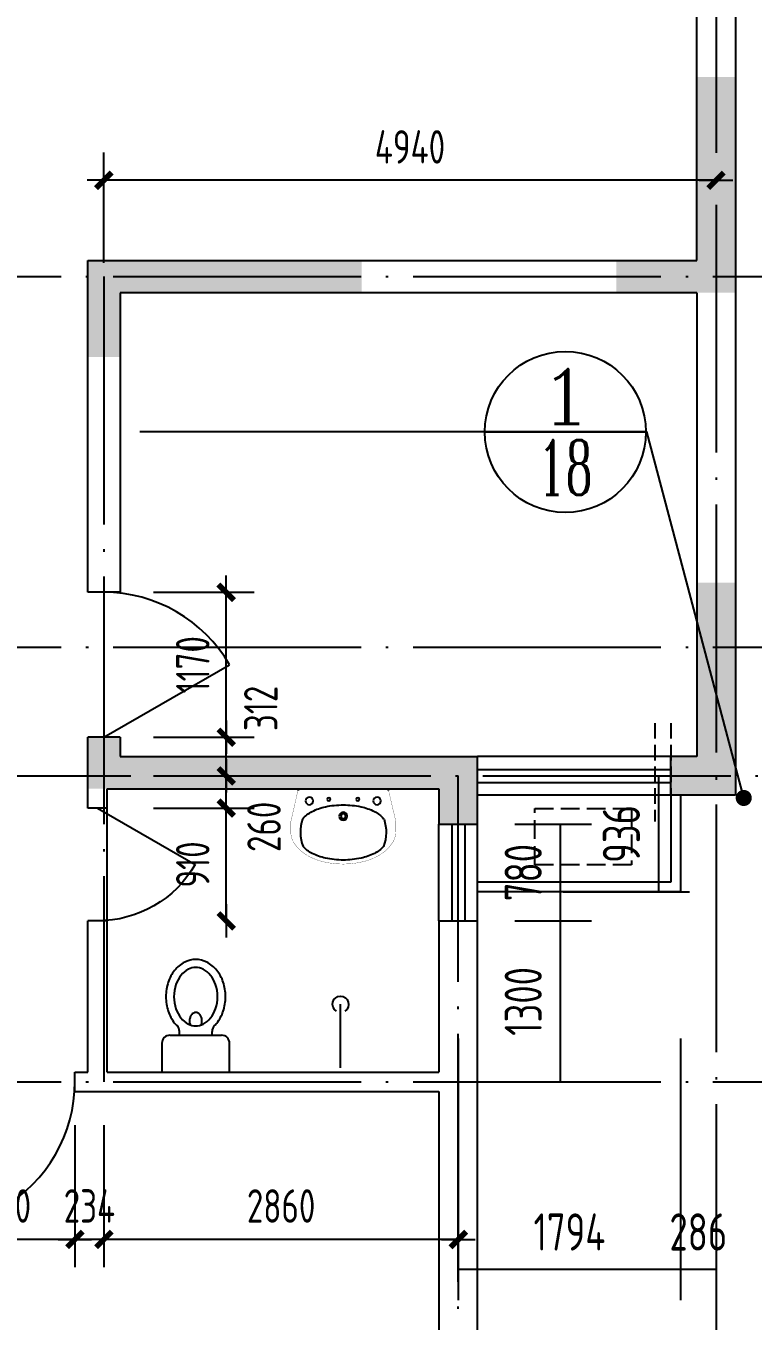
# Model space of a CAD drawing. Extents: x -726032 to 135930, y -151624 to 587044.
# Drawn here: x -441467 to -435598, y 466477 to 476930 of the extents above; entities that cross this region are included whole.
import ezdxf
from ezdxf.enums import TextEntityAlignment as Align

# ---------------------------------------------------------------- set-up
doc = ezdxf.new("R2010")
doc.units = 0
doc.header["$LTSCALE"] = 1000
doc.header["$MEASUREMENT"] = 0
doc.linetypes.add('DASH', pattern=[0.35, 0.25, -0.1])
doc.linetypes.add('DOTE', pattern=[2.42, 2, -0.2, 0.02, -0.2])
doc.layers.get('0').update_dxf_attribs({"linetype": 'CONTINUOUS'})
doc.layers.get('DEFPOINTS').update_dxf_attribs({"color": 1, "linetype": 'CONTINUOUS'})
for name, color, linetype in [('COLUMN', 170, 'CONTINUOUS'), ('DOTE', 8, 'DOTE'), ('GROUND', 45, 'CONTINUOUS'), ('LVTRY', 6, 'CONTINUOUS'), ('PUB_DIM', 245, 'CONTINUOUS'), ('ROOF', 4, 'CONTINUOUS'), ('WALL', 255, 'CONTINUOUS'), ('WINDOW', 155, 'CONTINUOUS'), ('WINDOW_TEXT', 7, 'CONTINUOUS'), ('引线', 213, 'CONTINUOUS'), ('空调', 245, 'CONTINUOUS')]:
    doc.layers.add(name, color=color, linetype=linetype)
doc.styles.add('COMP', font='COMPLEX', dxfattribs={"bigfont": 'hztxt'})
doc.styles.add('DIM_FONT', font='isocp.shx', dxfattribs={"width": 0.8})
doc.styles.add('SIMPLEX', font='SIMPLEX.SHX')
doc.dimstyles.new('DIMA', dxfattribs={"dimtxt": 300, "dimasz": 1, "dimexe": 250, "dimexo": 300, "dimgap": 150, "dimtad": 1, "dimdec": 0, "dimzin": 0, "dimdsep": 46, "dimtxsty": 'DIM_FONT', "dimcen": 0.09, "dimse1": 1, "dimclrt": 142, "dimadec": 0, "dimazin": 0, "dimtfac": 1, "dimtdec": 0, "dimtix": 1, "dimtmove": 2, "dimatfit": 3, "dimfxl": 1, "dimtolj": 1, "dimtzin": 0, "dimarcsym": 0})
doc.dimstyles.new('DIMB', dxfattribs={"dimtxt": 300, "dimasz": 1, "dimexe": 250, "dimexo": 300, "dimgap": 150, "dimtad": 1, "dimdec": 0, "dimzin": 0, "dimdsep": 46, "dimtxsty": 'DIM_FONT', "dimcen": 0.09, "dimse2": 1, "dimclrt": 142, "dimadec": 0, "dimazin": 0, "dimtfac": 1, "dimtdec": 0, "dimtix": 1, "dimtmove": 2, "dimatfit": 3, "dimfxl": 1, "dimtolj": 1, "dimtzin": 0, "dimarcsym": 0})
doc.dimstyles.new('DIMN', dxfattribs={"dimtxt": 300, "dimasz": 1, "dimexe": 250, "dimexo": 300, "dimgap": 150, "dimtad": 1, "dimdec": 0, "dimzin": 0, "dimdsep": 46, "dimtxsty": 'DIM_FONT', "dimcen": 0.09, "dimclrt": 142, "dimadec": 0, "dimazin": 0, "dimtfac": 1, "dimtdec": 0, "dimtix": 1, "dimtmove": 2, "dimatfit": 3, "dimfxl": 1, "dimtolj": 1, "dimtzin": 0, "dimarcsym": 0})

# ---------------------------------------------------------------- blocks, each defined once
blk = doc.blocks.new('_LV5')
for p, q in [((210.1, 0), (-210.1, 0)), ((-210.1, 0), (-210.1, -180)), ((210.1, -180), (210.1, 0)), ((160.1, -230), (-160.1, -230)), ((-101.4, -230), (-101.4, -254.3)), ((101.4, -230), (101.4, -254.1))]:
    blk.add_line(p, q)
blk.add_lwpolyline([(-135.1, -469.4, 0.080312), (-123, -544.2, 0.089014), (-91.8, -601.5, 0.104918), (-45.6, -639.3, 0.119812), (0.1, -650.4, 0.119812), (45.8, -639.3, 0.104918), (92, -601.5, 0.089014), (123.2, -544.2, 0.080312), (135.3, -469.4, 0.080312), (123.2, -394.6, 0.089014), (92, -337.3, 0.104918), (45.8, -299.5, 0.119812), (0.1, -288.4, 0.119812), (-45.6, -299.5, 0.104918), (-91.8, -337.3, 0.089014), (-123, -394.6, 0.080312)], format="xyb", close=True)
for points in [[(-38.7, -318.5, 0.073567), (-35.6, -339.5, 0.084454), (-27.4, -356, 0.10642), (-14.1, -367.8, 0.129709), (0, -371.5, 0.129709), (14.1, -367.8, 0.10642), (27.4, -356, 0.084454), (35.6, -339.5, 0.073567), (38.7, -318.5, 0.073567), (35.6, -297.5, 0.014016), (34.7, -294.6, 0.10642)], [(-34.7, -294.7, 0.013578), (-35.6, -297.5, 0.073567), (-38.7, -318.5, 0.073567)]]:
    blk.add_lwpolyline(points, format="xyb")
for centre, radius, start, end in [((-160.1, -180), 50, 180, 270), ((160.1, -180), 50, 270, 0), ((52.2, -452.8), 234.6, 141.28635, 161.63333), ((20.4, -427.3), 193.8, 134.81437, 141.28635), ((-151.4, -254.3), 50, 314.81437, 0), ((151.4, -254.1), 50, 180, 225.25549), ((-20.2, -427.3), 193.8, 38.71365, 45.25549), ((-52, -452.8), 234.6, 18.36667, 38.71365), ((102.3, -469.4), 287.4, 161.63333, 180), ((-102.1, -469.4), 287.4, 0, 18.36667), ((102.3, -469.4), 287.4, 180, 198.36667), ((-102.1, -469.4), 287.4, 341.63333, 0), ((52.2, -486), 234.6, 198.36667, 218.71365), ((-52, -486), 234.6, 321.28635, 341.63333), ((20.4, -511.6), 193.8, 218.71365, 242.67141), ((-20.2, -511.6), 193.8, 297.32859, 321.28635), ((0.1, -550.8), 149.6, 242.67141, 270), ((0.1, -550.8), 149.6, 270, 297.32859)]:
    blk.add_arc(centre, radius, start, end)
blk = doc.blocks.new('*D2487')
at = {"layer": 'DEFPOINTS', "color": 0, "transparency": 16777216}
for p in [(-437821, 469707), (-437153, 469707), (-437821, 468407)]:
    blk.add_point(p, dxfattribs=at)
at = {"layer": 'PUB_DIM', "color": 0, "lineweight": -2, "transparency": 16777216}
for p, q in [((-437521, 469707), (-436903, 469707)), ((-437153, 468408), (-437153, 469706))]:
    blk.add_line(p, q, dxfattribs=at)
at = {"layer": 'PUB_DIM', "color": 0, "transparency": 16777216}
for points in [[(-437153, 469706), (-437152, 469706), (-437153, 469707)], [(-437153, 468408), (-437152, 468408), (-437153, 468407)]]:
    blk.add_solid(points, dxfattribs=at)
at = {"layer": 'PUB_DIM', "color": 142, "transparency": 16777216, "insert": (-437453, 469057), "char_height": 300, "attachment_point": 5, "rotation": 90, "style": 'DIM_FONT'}
blk.add_mtext('\\A1;1300', dxfattribs=at)
blk = doc.blocks.new('*D3785')
at = {"layer": 'DEFPOINTS', "color": 0, "transparency": 16777216}
for p in [(-436183, 469058), (-435897, 469058), (-435897, 466896)]:
    blk.add_point(p, dxfattribs=at)
at = {"layer": 'PUB_DIM', "color": 0, "lineweight": -2, "transparency": 16777216}
for p, q in [((-436183, 468758), (-436183, 466646)), ((-436184, 466896), (-436185, 466896)), ((-436183, 466896), (-435897, 466896)), ((-435896, 466896), (-435895, 466896))]:
    blk.add_line(p, q, dxfattribs=at)
at = {"layer": 'PUB_DIM', "color": 0, "transparency": 16777216}
for points in [[(-436184, 466896), (-436184, 466896), (-436183, 466896)], [(-435896, 466896), (-435896, 466896), (-435897, 466896)]]:
    blk.add_solid(points, dxfattribs=at)
at = {"layer": 'PUB_DIM', "color": 142, "transparency": 16777216, "insert": (-436040, 467196), "char_height": 300, "attachment_point": 5, "style": 'DIM_FONT'}
blk.add_mtext('\\A1;286', dxfattribs=at)
blk = doc.blocks.new('_DIMX')
blk.add_line((-150, 0), (150, 0))
at = {"const_width": 50}
blk.add_lwpolyline([(-70, -70), (70, 70)], dxfattribs=at)
blk = doc.blocks.new('*D2490')
at = {"layer": 'DEFPOINTS', "color": 0, "transparency": 16777216}
for p in [(-440837, 468329), (-437977, 468329), (-440837, 467136)]:
    blk.add_point(p, dxfattribs=at)
at = {"layer": 'PUB_DIM', "color": 0, "lineweight": -2, "transparency": 16777216}
for p, q in [((-440837, 468059), (-440837, 466911)), ((-437978, 467136), (-440836, 467136))]:
    blk.add_line(p, q, dxfattribs=at)
at = {"layer": 'PUB_DIM', "color": 0, "lineweight": -2, "transparency": 16777216, "xscale": 0.9, "yscale": 0.9, "zscale": 0.9, "rotation": 180}
blk.add_blockref('_DIMX', (-440837, 467136), dxfattribs=at)
at = {"layer": 'PUB_DIM', "color": 0, "lineweight": -2, "transparency": 16777216, "xscale": 0.9, "yscale": 0.9, "zscale": 0.9}
blk.add_blockref('_DIMX', (-437977, 467136), dxfattribs=at)
at = {"layer": 'PUB_DIM', "color": 142, "transparency": 16777216, "insert": (-439407, 467406), "char_height": 270, "attachment_point": 5, "style": 'DIM_FONT'}
blk.add_mtext('\\A1;2860', dxfattribs=at)
blk = doc.blocks.new('_LV10')
blk.add_line((0, -37), (0, -432))
blk.add_arc((0, -432), 50, 121.03319, 58.96681)
blk = doc.blocks.new('*D2492')
at = {"layer": 'DEFPOINTS', "color": 0, "transparency": 16777216}
for p in [(-441071, 468329), (-440837, 468329), (-441071, 467136)]:
    blk.add_point(p, dxfattribs=at)
at = {"layer": 'PUB_DIM', "color": 0, "lineweight": -2, "transparency": 16777216}
for p, q in [((-441071, 468059), (-441071, 466911)), ((-441072, 467136), (-441073, 467136)), ((-440837, 467136), (-441071, 467136)), ((-440836, 467136), (-440835, 467136))]:
    blk.add_line(p, q, dxfattribs=at)
at = {"layer": 'PUB_DIM', "color": 0, "lineweight": -2, "transparency": 16777216, "xscale": 0.9, "yscale": 0.9, "zscale": 0.9}
blk.add_blockref('_DIMX', (-441071, 467136), dxfattribs=at)
at = {"layer": 'PUB_DIM', "color": 0, "lineweight": -2, "transparency": 16777216, "xscale": 0.9, "yscale": 0.9, "zscale": 0.9, "rotation": 180}
blk.add_blockref('_DIMX', (-440837, 467136), dxfattribs=at)
at = {"layer": 'PUB_DIM', "color": 142, "transparency": 16777216, "insert": (-440954, 467406), "char_height": 270, "attachment_point": 5, "style": 'DIM_FONT'}
blk.add_mtext('\\A1;234', dxfattribs=at)
blk = doc.blocks.new('*D2493')
at = {"layer": 'DEFPOINTS', "color": 0, "transparency": 16777216}
for p in [(-442241, 468329), (-441071, 468329), (-442241, 467136)]:
    blk.add_point(p, dxfattribs=at)
at = {"layer": 'PUB_DIM', "color": 0, "lineweight": -2, "transparency": 16777216}
for p, q in [((-442241, 468059), (-442241, 466911)), ((-441072, 467136), (-442240, 467136))]:
    blk.add_line(p, q, dxfattribs=at)
at = {"layer": 'PUB_DIM', "color": 0, "lineweight": -2, "transparency": 16777216, "xscale": 0.9, "yscale": 0.9, "zscale": 0.9, "rotation": 180}
blk.add_blockref('_DIMX', (-442241, 467136), dxfattribs=at)
at = {"layer": 'PUB_DIM', "color": 0, "lineweight": -2, "transparency": 16777216, "xscale": 0.9, "yscale": 0.9, "zscale": 0.9}
blk.add_blockref('_DIMX', (-441071, 467136), dxfattribs=at)
at = {"layer": 'PUB_DIM', "color": 142, "transparency": 16777216, "insert": (-441656, 467406), "char_height": 270, "attachment_point": 5, "style": 'DIM_FONT'}
blk.add_mtext('\\A1;1170', dxfattribs=at)
blk = doc.blocks.new('_DBLK')
blk.add_line((-0.5, 0), (0, -0.866))
blk.add_arc((-0.5, 0), 1, 300, 0)
at = {"layer": 'WINDOW_TEXT', "style": 'SIMPLEX', "flags": 9}
blk.add_attdef('A', text='', height=1, dxfattribs=at).set_placement((0, 1.5), align=Align.MIDDLE)
blk = doc.blocks.new('*D1248')
at = {"layer": 'DEFPOINTS', "color": 0, "transparency": 16777216}
for p in [(-437977, 469058), (-436183, 469058), (-436183, 466896)]:
    blk.add_point(p, dxfattribs=at)
at = {"layer": 'PUB_DIM', "color": 0, "lineweight": -2, "transparency": 16777216}
for p, q in [((-437977, 468758), (-437977, 466646)), ((-436183, 468758), (-436183, 466646)), ((-437976, 466896), (-436184, 466896))]:
    blk.add_line(p, q, dxfattribs=at)
at = {"layer": 'PUB_DIM', "color": 0, "transparency": 16777216}
for points in [[(-437976, 466896), (-437976, 466896), (-437977, 466896)], [(-436184, 466896), (-436184, 466896), (-436183, 466896)]]:
    blk.add_solid(points, dxfattribs=at)
at = {"layer": 'PUB_DIM', "color": 142, "transparency": 16777216, "insert": (-437080, 467196), "char_height": 300, "attachment_point": 5, "style": 'DIM_FONT'}
blk.add_mtext('\\A1;1794', dxfattribs=at)
blk = doc.blocks.new('M_E11')
for p, q in [((-280, -10), (-280, 0)), ((280, 0), (280, -10)), ((-250.5, -188.9), (-250.5, -185.7)), ((-247.8, -182.8), (-250.2, -184.9))]:
    blk.add_line(p, q)
at = {"const_width": 1.5}
for points in [[(-280, 0), (280, 0)], [(-325.7, -199.5), (-280, -5)], [(325.7, -203.7), (280, -5)]]:
    blk.add_lwpolyline(points, dxfattribs=at)
for points in [[(253, -188.3, 0.098208), (193.2, -140.8, 0.066287), (110.4, -111.4, 0.052428), (0, -99.8, 0.052428), (-110.4, -111.4, 0.066287), (-193.2, -140.8, 0.093876), (-250.8, -185.7, 0.171377)], [(-249.5, -357.7, 0.091341), (-193.2, -401.2, 0.066287), (-110.4, -430.6, 0.052428), (0, -442.2, 0.052428), (110.4, -430.6, 0.066287), (193.2, -401.2, 0.091756), (249.7, -357.5, 0.171377)]]:
    blk.add_lwpolyline(points, format="xyb")
for points in [[(-325.7, -199.5, 0.008223), (-325.7, -203.7, 0.149285)], [(-325.7, -265.7, 0.149285), (-304.4, -336.6, 0.107079), (-230.9, -407.7, 0.075625), (-131, -450.5, 0.062436), (-0.8, -467.3, 0.062436), (129.6, -451.5, 0.075625), (229.8, -409.6, 0.107079), (303.8, -339.1, 0.149285), (325.7, -268.3, 0.005205), (325.7, -265.7, 0.086596)]]:
    blk.add_lwpolyline(points, format="xyb", dxfattribs=at)
at = {"const_width": 1.5, "flags": 128}
for points in [[(-325.7, -203.7), (-325.7, -268.3)], [(325.7, -203.7), (325.7, -268.3)]]:
    blk.add_lwpolyline(points, dxfattribs=at)
at = {"flags": 128}
for points in [[(-253, -188.3, 0.172546), (-249.7, -357.5, 0.726395)], [(253, -188.3, -0.172546), (249.7, -357.5, -0.726395)]]:
    blk.add_lwpolyline(points, format="xyb", dxfattribs=at)
for centre, radius in [((-210, -75), 24), ((-210, -75), 24), ((-210, -75), 24), ((-90, -65), 10), ((90, -65), 10), ((210, -75), 24), ((0, -170), 25), ((0, -170), 15)]:
    blk.add_circle(centre, radius)
blk.add_arc((-249.5, -185.7), 1, 131.32236, 180)
at = {"width": 0.8, "flags": 9}
for tag in ['XSIZE', 'YSIZE']:
    blk.add_attdef(tag, (0, 0), '', height=0.5, dxfattribs=at)
blk = doc.blocks.new('*D2505')
at = {"layer": 'DEFPOINTS', "color": 0, "transparency": 16777216}
for p in [(-440707, 470617), (-439850, 470617), (-440707, 469707)]:
    blk.add_point(p, dxfattribs=at)
at = {"layer": 'PUB_DIM', "color": 0, "lineweight": -2, "transparency": 16777216}
for p, q in [((-440437, 470617), (-439625, 470617)), ((-439850, 469708), (-439850, 470616))]:
    blk.add_line(p, q, dxfattribs=at)
at = {"layer": 'PUB_DIM', "color": 0, "lineweight": -2, "transparency": 16777216, "xscale": 0.9, "yscale": 0.9, "zscale": 0.9}
for p, rotation in [((-439850, 470617), 90), ((-439850, 469707), 270)]:
    blk.add_blockref('_DIMX', p, dxfattribs=dict(at, rotation=rotation))
at = {"layer": 'PUB_DIM', "color": 142, "transparency": 16777216, "insert": (-440120, 470162), "char_height": 270, "attachment_point": 5, "rotation": 90, "style": 'DIM_FONT'}
blk.add_mtext('\\A1;910', dxfattribs=at)
blk = doc.blocks.new('*D2506')
at = {"layer": 'DEFPOINTS', "color": 0, "transparency": 16777216}
for p in [(-440707, 472359), (-439850, 472359), (-440707, 471189)]:
    blk.add_point(p, dxfattribs=at)
at = {"layer": 'PUB_DIM', "color": 0, "lineweight": -2, "transparency": 16777216}
for p, q in [((-440437, 472359), (-439625, 472359)), ((-439850, 471190), (-439850, 472358))]:
    blk.add_line(p, q, dxfattribs=at)
at = {"layer": 'PUB_DIM', "color": 0, "lineweight": -2, "transparency": 16777216, "xscale": 0.9, "yscale": 0.9, "zscale": 0.9}
for p, rotation in [((-439850, 472359), 90), ((-439850, 471189), 270)]:
    blk.add_blockref('_DIMX', p, dxfattribs=dict(at, rotation=rotation))
at = {"layer": 'PUB_DIM', "color": 142, "transparency": 16777216, "insert": (-440120, 471774), "char_height": 270, "attachment_point": 5, "rotation": 90, "style": 'DIM_FONT'}
blk.add_mtext('\\A1;1170', dxfattribs=at)
blk = doc.blocks.new('*D2507')
at = {"layer": 'DEFPOINTS', "color": 0, "transparency": 16777216}
for p in [(-440707, 470877), (-439850, 470877), (-440707, 470617)]:
    blk.add_point(p, dxfattribs=at)
at = {"layer": 'PUB_DIM', "color": 0, "lineweight": -2, "transparency": 16777216}
for p, q in [((-440437, 470877), (-439625, 470877)), ((-439850, 470878), (-439850, 470879)), ((-439850, 470617), (-439850, 470877)), ((-439850, 470616), (-439850, 470615))]:
    blk.add_line(p, q, dxfattribs=at)
at = {"layer": 'PUB_DIM', "color": 0, "lineweight": -2, "transparency": 16777216, "xscale": 0.9, "yscale": 0.9, "zscale": 0.9}
for p, rotation in [((-439850, 470877), 270), ((-439850, 470617), 90)]:
    blk.add_blockref('_DIMX', p, dxfattribs=dict(at, rotation=rotation))
at = {"layer": 'PUB_DIM', "color": 142, "transparency": 16777216, "insert": (-439545, 470466), "char_height": 270, "attachment_point": 5, "rotation": 90, "style": 'DIM_FONT'}
blk.add_mtext('\\A1;260', dxfattribs=at)
blk = doc.blocks.new('*D2508')
at = {"layer": 'DEFPOINTS', "color": 0, "transparency": 16777216}
for p in [(-440707, 471189), (-439850, 471189), (-440707, 470877)]:
    blk.add_point(p, dxfattribs=at)
at = {"layer": 'PUB_DIM', "color": 0, "lineweight": -2, "transparency": 16777216}
for p, q in [((-440437, 471189), (-439625, 471189)), ((-439850, 470878), (-439850, 471188))]:
    blk.add_line(p, q, dxfattribs=at)
at = {"layer": 'PUB_DIM', "color": 0, "lineweight": -2, "transparency": 16777216, "xscale": 0.9, "yscale": 0.9, "zscale": 0.9}
for p, rotation in [((-439850, 471189), 90), ((-439850, 470877), 270)]:
    blk.add_blockref('_DIMX', p, dxfattribs=dict(at, rotation=rotation))
at = {"layer": 'PUB_DIM', "color": 142, "transparency": 16777216, "insert": (-439571, 471422), "char_height": 270, "attachment_point": 5, "rotation": 90, "style": 'DIM_FONT'}
blk.add_mtext('\\A1;312', dxfattribs=at)
blk = doc.blocks.new('_WBLK')
for p, q in [((-0.5, 0.5), (0.5, 0.5)), ((0.5, 0.1667), (-0.5, 0.1667)), ((0.5, -0.1667), (-0.5, -0.1667)), ((-0.5, -0.5), (0.5, -0.5))]:
    blk.add_line(p, q)
at = {"layer": 'WINDOW_TEXT', "style": 'SIMPLEX', "flags": 9}
blk.add_attdef('A', text='', height=1, dxfattribs=at).set_placement((0, 1.5), align=Align.MIDDLE)
blk = doc.blocks.new('*D2518')
at = {"layer": 'DEFPOINTS', "color": 0, "transparency": 16777216}
for p in [(-440837, 475684), (-440837, 474747), (-435897, 474747)]:
    blk.add_point(p, dxfattribs=at)
at = {"layer": 'PUB_DIM', "color": 0, "lineweight": -2, "transparency": 16777216}
for p, q in [((-440837, 475017), (-440837, 475909)), ((-435898, 475684), (-440836, 475684))]:
    blk.add_line(p, q, dxfattribs=at)
at = {"layer": 'PUB_DIM', "color": 0, "lineweight": -2, "transparency": 16777216, "xscale": 0.9, "yscale": 0.9, "zscale": 0.9, "rotation": 180}
blk.add_blockref('_DIMX', (-440837, 475684), dxfattribs=at)
at = {"layer": 'PUB_DIM', "color": 0, "lineweight": -2, "transparency": 16777216, "xscale": 0.9, "yscale": 0.9, "zscale": 0.9}
blk.add_blockref('_DIMX', (-435897, 475684), dxfattribs=at)
at = {"layer": 'PUB_DIM', "color": 142, "transparency": 16777216, "insert": (-438367, 475954), "char_height": 270, "attachment_point": 5, "style": 'DIM_FONT'}
blk.add_mtext('\\A1;4940', dxfattribs=at)
blk = doc.blocks.new('*D1267')
at = {"layer": 'DEFPOINTS', "color": 0, "transparency": 16777216}
for p in [(-437821, 470487), (-437153, 470487), (-437821, 469707)]:
    blk.add_point(p, dxfattribs=at)
at = {"layer": 'PUB_DIM', "color": 0, "lineweight": -2, "transparency": 16777216}
for p, q in [((-437521, 470487), (-436903, 470487)), ((-437153, 469708), (-437153, 470486)), ((-437521, 469707), (-436903, 469707))]:
    blk.add_line(p, q, dxfattribs=at)
at = {"layer": 'PUB_DIM', "color": 0, "transparency": 16777216}
for points in [[(-437153, 470486), (-437152, 470486), (-437153, 470487)], [(-437153, 469708), (-437152, 469708), (-437153, 469707)]]:
    blk.add_solid(points, dxfattribs=at)
at = {"layer": 'PUB_DIM', "color": 142, "transparency": 16777216, "insert": (-437453, 470097), "char_height": 300, "attachment_point": 5, "rotation": 90, "style": 'DIM_FONT'}
blk.add_mtext('\\A1;780', dxfattribs=at)
blk = doc.blocks.new('_INDEX')
blk.add_line((-0.5, 0), (0.5, 0))
blk.add_circle((0, 0), 0.5)
at = {"style": 'COMP'}
for tag, width, p, p2 in [('1', 2.333333, (-0.17, 0.05), (0.17, 0.05)), ('-', 1.166667, (-0.17, -0.39), (0.17, -0.39))]:
    blk.add_attdef(tag, text='', height=0.34, dxfattribs=dict(at, width=width)).set_placement(p, p2, align=Align.FIT)
blk = doc.blocks.new('*D1268')
at = {"layer": 'DEFPOINTS', "color": 0, "transparency": 16777216}
for p in [(-437431, 470877), (-437431, 469941), (-436361, 469941)]:
    blk.add_point(p, dxfattribs=at)
at = {"layer": 'PUB_DIM', "color": 0, "lineweight": -2, "transparency": 16777216}
for p, q in [((-437131, 470877), (-436111, 470877)), ((-436361, 470876), (-436361, 469942)), ((-437131, 469941), (-436111, 469941))]:
    blk.add_line(p, q, dxfattribs=at)
at = {"layer": 'PUB_DIM', "color": 0, "transparency": 16777216}
for points in [[(-436361, 470876), (-436361, 470876), (-436361, 470877)], [(-436361, 469942), (-436361, 469942), (-436361, 469941)]]:
    blk.add_solid(points, dxfattribs=at)
at = {"layer": 'PUB_DIM', "color": 142, "transparency": 16777216, "insert": (-436661, 470409), "char_height": 300, "attachment_point": 5, "rotation": 90, "style": 'DIM_FONT'}
blk.add_mtext('\\A1;936', dxfattribs=at)

msp = doc.modelspace()

# ---------------------------------------------------------------- linework, layer by layer
at = {"layer": 'COLUMN'}
for points in [[(-436052.9, 475036.9), (-436052.9, 476518.9), (-435740.9, 474776.9), (-435740.9, 476518.9)], [(-440966.9, 475036.9), (-440706.9, 474776.9), (-438756.9, 475036.9), (-438756.9, 474776.9)], [(-440966.9, 475036.9), (-440966.9, 474256.9), (-440706.9, 474776.9), (-440706.9, 474256.9)], [(-436702.9, 475036.9), (-436702.9, 474776.9), (-436052.9, 475036.9), (-435740.9, 474776.9)], [(-436052.9, 472436.9), (-436052.9, 471032.9), (-435740.9, 472436.9), (-435740.9, 470720.9)], [(-440966.9, 471188.9), (-440966.9, 470772.9), (-440706.9, 471188.9), (-440706.9, 471032.9)], [(-440966.9, 470772.9), (-440706.9, 471032.9), (-438132.9, 470772.9), (-437820.9, 471032.9)], [(-438132.9, 470772.9), (-438132.9, 470486.9), (-437820.9, 471032.9), (-437820.9, 470486.9)], [(-436260.9, 471032.9), (-436260.9, 470720.9), (-436052.9, 471032.9), (-435740.9, 470720.9)]]:
    msp.add_solid(points, dxfattribs=at)
at = {"layer": 'DOTE'}
for p, q in [((-435896.9, 490006.5), (-435896.9, 459534.9)), ((-481902.2, 474906.9), (-412270.4, 474906.9)), ((-440836.9, 474906.9), (-440836.9, 468406.9)), ((-481902.2, 471916.9), (-412270.4, 471916.9)), ((-481338.6, 470876.9), (-412270.4, 470876.9)), ((-437976.9, 459534.9), (-437976.9, 470876.9)), ((-481902.2, 468406.9), (-412270.4, 468406.9))]:
    msp.add_line(p, q, dxfattribs=at)
at = {"layer": 'GROUND'}
msp.add_line((-440810.9, 469706.9), (-440810.9, 470616.9), dxfattribs=at)
at = {"layer": 'ROOF'}
for p, q in [((-436260.9, 470720.9), (-436260.9, 470018.9)), ((-436182.9, 470720.9), (-436182.9, 469940.9)), ((-436260.9, 470018.9), (-437820.9, 470018.9)), ((-436182.9, 469940.9), (-437820.9, 469940.9))]:
    msp.add_line(p, q, dxfattribs=at)
at = {"layer": 'WALL'}
for p, q in [((-435740.9, 480912.9), (-435740.9, 470720.9)), ((-436052.9, 475036.9), (-436052.9, 480600.9)), ((-440966.9, 472358.9), (-440966.9, 475036.9)), ((-440966.9, 475036.9), (-436052.9, 475036.9)), ((-440706.9, 474776.9), (-440706.9, 472358.9)), ((-436052.9, 474776.9), (-440706.9, 474776.9)), ((-436052.9, 474776.9), (-436052.9, 471032.9)), ((-440706.9, 472358.9), (-440966.9, 472358.9)), ((-440966.9, 470616.9), (-440966.9, 471188.9)), ((-440706.9, 471188.9), (-440966.9, 471188.9)), ((-440706.9, 471188.9), (-440706.9, 471032.9)), ((-440706.9, 471032.9), (-437820.9, 471032.9)), ((-437820.9, 470486.9), (-437820.9, 471032.9)), ((-436260.9, 470720.9), (-436260.9, 471032.9)), ((-436052.9, 471032.9), (-436260.9, 471032.9)), ((-440810.9, 470772.9), (-438132.9, 470772.9)), ((-440810.9, 470616.9), (-440810.9, 470772.9)), ((-438132.9, 470772.9), (-438132.9, 470486.9)), ((-435740.9, 470720.9), (-436260.9, 470720.9)), ((-440810.9, 470616.9), (-440966.9, 470616.9)), ((-438132.9, 470486.9), (-437820.9, 470486.9)), ((-440966.9, 468484.9), (-440966.9, 469706.9)), ((-440810.9, 469706.9), (-440966.9, 469706.9)), ((-440810.9, 468484.9), (-440810.9, 469706.9)), ((-438132.9, 469706.9), (-438132.9, 468484.9)), ((-438132.9, 469706.9), (-437820.9, 469706.9)), ((-441070.9, 468328.9), (-441070.9, 468484.9)), ((-441070.9, 468484.9), (-440966.9, 468484.9)), ((-440810.9, 468484.9), (-438132.9, 468484.9)), ((-441070.9, 468328.9), (-438132.9, 468328.9)), ((-438132.9, 468328.9), (-438132.9, 463232.9))]:
    msp.add_line(p, q, dxfattribs=at)
at = {"layer": 'WALL', "color": 255}
msp.add_line((-437820.9, 462920.9), (-437820.9, 469706.9), dxfattribs=at)
at = {"layer": '引线'}
msp.add_lwpolyline([(-435673.5, 470699.1), (-436455.9, 473653.2), (-440546.4, 473653.2)], dxfattribs=at)
at = {"layer": '引线', "const_width": 64.7}
msp.add_lwpolyline([(-435706.2, 470699.1, 1), (-435640.9, 470699.1, 1)], format="xyb", close=True, dxfattribs=at)
at = {"layer": '空调', "linetype": 'DASH', "ltscale": 0.5}
for p, q in [((-436390.9, 471302.8), (-436390.9, 470508.7)), ((-436260.9, 471302.8), (-436260.9, 470508.7))]:
    msp.add_line(p, q, dxfattribs=at)
at = {"layer": '空调', "linetype": 'DASH', "ltscale": 0.6}
msp.add_lwpolyline([(-436580, 470159.5), (-437360, 470159.5), (-437360, 470614.5), (-436580, 470614.5)], close=True, dxfattribs=at)

# ---------------------------------------------------------------- block references
at = {"layer": 'LVTRY', "xscale": -1.299999999999272, "yscale": 1.30000000000291, "zscale": 1.3}
msp.add_blockref('M_E11', (-438905.5, 470772.9), dxfattribs=at)
at = {"layer": 'LVTRY', "rotation": 180}
for name, p, xscale, yscale, zscale in [('_LV5', (-440095.9, 468484.9), 1.299999999999272, 1.299999999999272, 1.299999999999272), ('_LV10', (-438927.4, 468473.3), -1.299999999999272, 1.30000000000291, 1.3)]:
    msp.add_blockref(name, p, dxfattribs=dict(at, xscale=xscale, yscale=yscale, zscale=zscale))
at = {"layer": 'WINDOW'}
for name, p, xscale, yscale, zscale, rotation in [('_DBLK', (-440836.9, 471773.9), 1170, 1170, 1170, 90), ('_DBLK', (-440888.9, 470161.9), -910, 910, 910, 90), ('_WBLK', (-437976.9, 470096.9), -780, 312, 780, 270), ('_DBLK', (-441655.9, 468406.9), -1170, -1170, 1170, 180)]:
    msp.add_blockref(name, p, dxfattribs=dict(at, xscale=xscale, yscale=yscale, zscale=zscale, rotation=rotation))
at = {"layer": 'WINDOW', "xscale": -1560, "yscale": 312, "zscale": 1560}
msp.add_blockref('_WBLK', (-437040.9, 470876.9), dxfattribs=at)
at = {"layer": '引线'}
ref = msp.add_blockref('_INDEX', (-437113.3, 473653.2), dxfattribs=dict(at, xscale=1300, yscale=1300, zscale=1300))
ref.add_attrib('1', '1', dxfattribs={"layer": '0', "height": 442, "style": 'COMP', "width": 2.333333}).set_placement((-437334.3, 473718.2), (-436892.3, 473718.2), align=Align.FIT)
ref.add_attrib('-', '18', dxfattribs={"layer": '0', "height": 442, "style": 'COMP', "width": 0.724138}).set_placement((-437334.3, 473146.2), (-436892.3, 473146.2), align=Align.FIT)

# ---------------------------------------------------------------- dimensions: what is measured, and where the dimension line sits
at = {"layer": 'PUB_DIM'}
dim = msp.add_linear_dim(base=(-440836.9, 475683.8), p1=(-435896.9, 474746.7), p2=(-440836.9, 474746.7), dimstyle='DIMA', override={"dimscale": 0.9, "dimblk1": '_DIMX', "dimblk2": '_DIMX', "dimsah": 1}, dxfattribs=at)
dim.commit()
dim.dimension.update_dxf_attribs({"geometry": '*D2518', "text_midpoint": (-438366.9, 475953.8)})
for p1, p2, distance, picture, middle in [((-440706.9, 471188.9), (-440706.9, 472358.9), -857.1, '*D2506', (-440119.7, 471773.9)), ((-440706.9, 469706.9), (-440706.9, 470616.9), -857.1, '*D2505', (-440119.7, 470161.9)), ((-441070.9, 468328.9), (-442240.9, 468328.9), 1192.9, '*D2493', (-441655.9, 467406.1)), ((-440836.9, 468328.9), (-441070.9, 468328.9), 1192.9, '*D2492', (-440953.9, 467406.1)), ((-437976.9, 468328.9), (-440836.9, 468328.9), 1192.9, '*D2490', (-439406.9, 467406.1))]:
    dim = msp.add_aligned_dim(p1=p1, p2=p2, distance=distance, dimstyle='DIMA', override={"dimscale": 0.9, "dimblk1": '_DIMX', "dimblk2": '_DIMX', "dimsah": 1}, dxfattribs=at)
    dim.commit()
    dim.dimension.update_dxf_attribs({"geometry": picture, "text_midpoint": middle})
for base, p1, p2, picture, middle in [((-439849.7, 471188.9), (-440706.9, 470876.9), (-440706.9, 471188.9), '*D2508', (-439571, 471421.8)), ((-439849.7, 470876.9), (-440706.9, 470616.9), (-440706.9, 470876.9), '*D2507', (-439545.5, 470465.7))]:
    dim = msp.add_linear_dim(base=base, p1=p1, p2=p2, angle=90, dimstyle='DIMA', override={"dimscale": 0.9, "dimblk1": '_DIMX', "dimblk2": '_DIMX', "dimsah": 1}, dxfattribs=at)
    dim.commit()
    dim.dimension.update_dxf_attribs({"geometry": picture, "text_midpoint": middle, "dimtype": 161})
dim = msp.add_linear_dim(base=(-436360.8, 469940.9), p1=(-437431, 470876.9), p2=(-437431, 469940.9), angle=90, dimstyle='DIMN', dxfattribs=at)
dim.commit()
dim.dimension.update_dxf_attribs({"geometry": '*D1268', "text_midpoint": (-436660.8, 470408.9)})
for p1, p2, dimstyle, picture, middle in [((-437820.9, 469707), (-437820.9, 470487), 'DIMN', '*D1267', (-437452.6, 470097)), ((-437820.9, 468407), (-437820.9, 469707), 'DIMA', '*D2487', (-437452.6, 469057))]:
    dim = msp.add_aligned_dim(p1=p1, p2=p2, distance=-668.3, dimstyle=dimstyle, dxfattribs=at)
    dim.commit()
    dim.dimension.update_dxf_attribs({"geometry": picture, "text_midpoint": middle})
for base, p1, p2, dimstyle, picture, middle in [((-436182.9, 466895.9), (-437976.9, 469058.2), (-436182.9, 469058.2), 'DIMN', '*D1248', (-437079.9, 467195.9)), ((-435896.9, 466895.9), (-436182.9, 469058.2), (-435896.9, 469058.2), 'DIMB', '*D3785', (-436039.9, 467195.9))]:
    dim = msp.add_linear_dim(base=base, p1=p1, p2=p2, dimstyle=dimstyle, dxfattribs=at)
    dim.commit()
    dim.dimension.update_dxf_attribs({"geometry": picture, "text_midpoint": middle})

doc.saveas('drawing.dxf')
